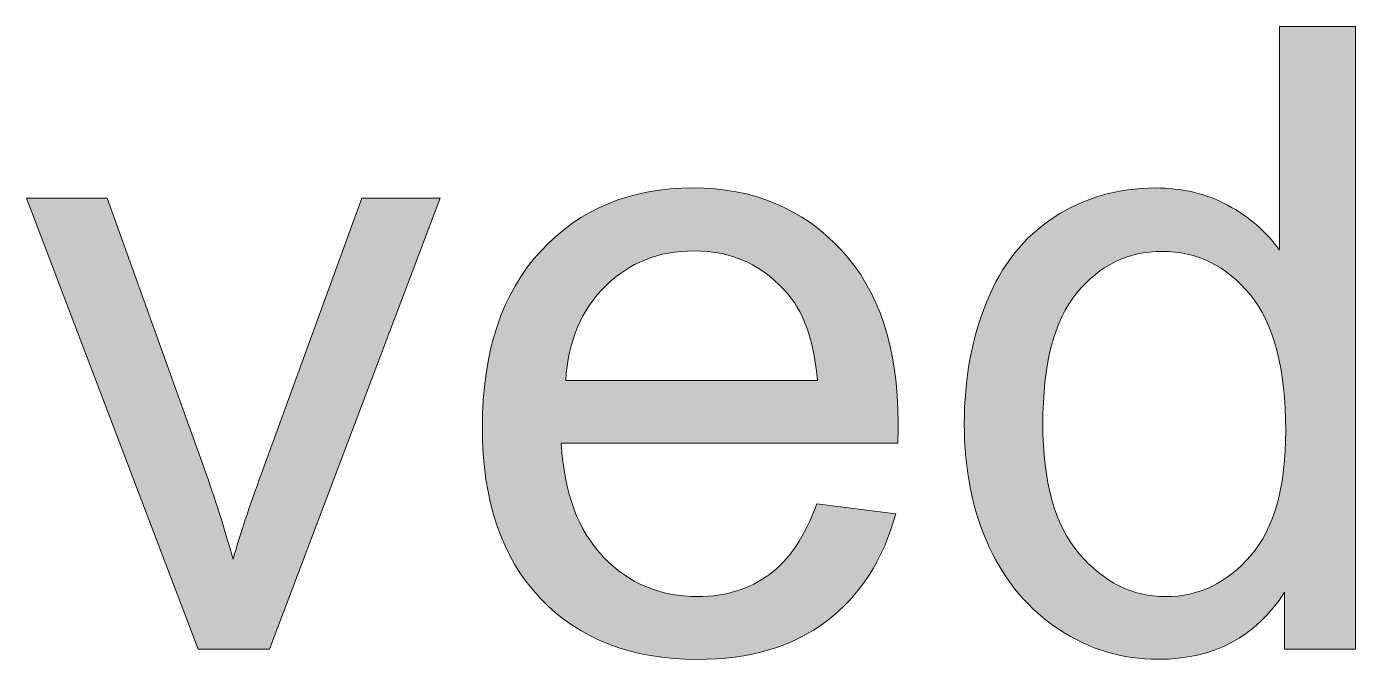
# Model space of a CAD drawing. Header units: inches. Extents: x 1117 to 1992, y -2324 to -585.
# Drawn here: x 1399.33 to 1413.18, y -622.37 to -615.77 of the extents above; entities that cross this region are included whole.
import ezdxf

# ---------------------------------------------------------------- set-up
doc = ezdxf.new("R2010")
doc.units = ezdxf.units.IN
doc.header["$MEASUREMENT"] = 0
doc.layers.add('Layer 1', color=7, linetype='Continuous')

# ---------------------------------------------------------------- blocks, each defined once
blk = doc.blocks.new('block 11')
at = {"layer": 'Layer 1', "true_color": 0x010101}
h = blk.add_hatch(color=18, dxfattribs=at)
h.dxf.hatch_style = 2
edge = h.paths.add_edge_path()
edge.add_spline(control_points=[(1412.44, -622.268), (1412.44, -622.268), (1412.44, -621.674), (1412.44, -621.674), (1412.141, -622.14), (1411.703, -622.373), (1411.124, -622.373), (1410.749, -622.373), (1410.405, -622.27), (1410.09, -622.063), (1409.775, -621.857), (1409.532, -621.568), (1409.359, -621.197), (1409.188, -620.826), (1409.101, -620.4), (1409.101, -619.919), (1409.101, -619.45), (1409.18, -619.024), (1409.336, -618.642), (1409.491, -618.259), (1409.726, -617.966), (1410.04, -617.762), (1410.353, -617.56), (1410.703, -617.458), (1411.09, -617.458), (1411.373, -617.458), (1411.627, -617.517), (1411.847, -617.637), (1412.069, -617.757), (1412.249, -617.912), (1412.386, -618.104), (1412.386, -618.104), (1412.386, -615.775), (1412.386, -615.775), (1412.386, -615.775), (1413.179, -615.775), (1413.179, -615.775), (1413.179, -615.775), (1413.179, -622.267), (1413.179, -622.267), (1413.179, -622.267), (1412.44, -622.268), (1412.44, -622.268), (1412.44, -622.268), (1412.44, -622.268), (1412.44, -622.268)], knot_values=[0, 0, 0, 0, 1, 1, 1, 2, 2, 2, 3, 3, 3, 4, 4, 4, 5, 5, 5, 6, 6, 6, 7, 7, 7, 8, 8, 8, 9, 9, 9, 10, 10, 10, 11, 11, 11, 12, 12, 12, 13, 13, 13, 14, 14, 14, 15, 15, 15, 15], degree=3, periodic=1)
edge = h.paths.add_edge_path()
edge.add_spline(control_points=[(1409.92, -619.921), (1409.92, -620.523), (1410.046, -620.973), (1410.299, -621.272), (1410.555, -621.57), (1410.853, -621.72), (1411.2, -621.72), (1411.547, -621.72), (1411.843, -621.577), (1412.088, -621.292), (1412.332, -621.007), (1412.453, -620.573), (1412.453, -619.988), (1412.453, -619.345), (1412.328, -618.872), (1412.081, -618.57), (1411.833, -618.269), (1411.528, -618.119), (1411.163, -618.119), (1410.809, -618.119), (1410.513, -618.263), (1410.275, -618.552), (1410.038, -618.841), (1409.92, -619.298), (1409.92, -619.921)], knot_values=[0, 0, 0, 0, 1, 1, 1, 2, 2, 2, 3, 3, 3, 4, 4, 4, 5, 5, 5, 6, 6, 6, 7, 7, 7, 8, 8, 8, 8], degree=3, periodic=1)
h = blk.add_hatch(color=18, dxfattribs=at)
h.dxf.hatch_style = 2
edge = h.paths.add_edge_path()
edge.add_spline(control_points=[(1401.115, -622.268), (1401.115, -622.268), (1399.326, -617.564), (1399.326, -617.564), (1399.326, -617.564), (1400.167, -617.564), (1400.167, -617.564), (1400.167, -617.564), (1401.177, -620.381), (1401.177, -620.381), (1401.286, -620.685), (1401.386, -621.001), (1401.478, -621.33), (1401.548, -621.081), (1401.648, -620.783), (1401.774, -620.435), (1401.774, -620.435), (1402.821, -617.564), (1402.821, -617.564), (1402.821, -617.564), (1403.639, -617.564), (1403.639, -617.564), (1403.639, -617.564), (1401.858, -622.268), (1401.858, -622.268), (1401.858, -622.268), (1401.115, -622.268), (1401.115, -622.268)], knot_values=[0, 0, 0, 0, 1, 1, 1, 2, 2, 2, 3, 3, 3, 4, 4, 4, 5, 5, 5, 6, 6, 6, 7, 7, 7, 8, 8, 8, 9, 9, 9, 9], degree=3, periodic=1)
h = blk.add_hatch(color=18, dxfattribs=at)
h.dxf.hatch_style = 2
edge = h.paths.add_edge_path()
edge.add_spline(control_points=[(1407.563, -620.753), (1407.563, -620.753), (1408.387, -620.855), (1408.387, -620.855), (1408.257, -621.336), (1408.016, -621.711), (1407.665, -621.976), (1407.314, -622.242), (1406.865, -622.375), (1406.32, -622.375), (1405.632, -622.375), (1405.087, -622.162), (1404.682, -621.738), (1404.279, -621.315), (1404.077, -620.721), (1404.077, -619.956), (1404.077, -619.165), (1404.281, -618.551), (1404.689, -618.113), (1405.095, -617.676), (1405.623, -617.458), (1406.274, -617.458), (1406.902, -617.458), (1407.416, -617.672), (1407.814, -618.099), (1408.214, -618.528), (1408.412, -619.13), (1408.412, -619.907), (1408.412, -619.955), (1408.411, -620.025), (1408.408, -620.12), (1408.408, -620.12), (1404.9, -620.12), (1404.9, -620.12), (1404.929, -620.636), (1405.075, -621.032), (1405.339, -621.307), (1405.601, -621.581), (1405.929, -621.719), (1406.322, -621.719), (1406.614, -621.719), (1406.863, -621.641), (1407.07, -621.488), (1407.278, -621.335), (1407.442, -621.09), (1407.563, -620.753)], knot_values=[0, 0, 0, 0, 1, 1, 1, 2, 2, 2, 3, 3, 3, 4, 4, 4, 5, 5, 5, 6, 6, 6, 7, 7, 7, 8, 8, 8, 9, 9, 9, 10, 10, 10, 11, 11, 11, 12, 12, 12, 13, 13, 13, 14, 14, 14, 15, 15, 15, 15], degree=3, periodic=1)
edge = h.paths.add_edge_path()
edge.add_spline(control_points=[(1404.946, -619.465), (1404.946, -619.465), (1407.572, -619.465), (1407.572, -619.465), (1407.535, -619.069), (1407.436, -618.772), (1407.271, -618.575), (1407.017, -618.268), (1406.689, -618.114), (1406.283, -618.114), (1405.917, -618.114), (1405.609, -618.237), (1405.36, -618.481), (1405.11, -618.727), (1404.972, -619.054), (1404.946, -619.465)], knot_values=[0, 0, 0, 0, 1, 1, 1, 2, 2, 2, 3, 3, 3, 4, 4, 4, 5, 5, 5, 5], degree=3, periodic=1)
at = {"layer": 'Layer 1', "lineweight": 0}
for points, knots in [([(1412.44, -622.268), (1412.44, -622.268), (1412.44, -621.674), (1412.44, -621.674), (1412.141, -622.14), (1411.703, -622.373), (1411.124, -622.373), (1410.749, -622.373), (1410.405, -622.27), (1410.09, -622.063), (1409.775, -621.857), (1409.532, -621.568), (1409.359, -621.197), (1409.188, -620.826), (1409.101, -620.4), (1409.101, -619.919), (1409.101, -619.45), (1409.18, -619.024), (1409.336, -618.642), (1409.491, -618.259), (1409.726, -617.966), (1410.04, -617.762), (1410.353, -617.56), (1410.703, -617.458), (1411.09, -617.458), (1411.373, -617.458), (1411.627, -617.517), (1411.847, -617.637), (1412.069, -617.757), (1412.249, -617.912), (1412.386, -618.104), (1412.386, -618.104), (1412.386, -615.775), (1412.386, -615.775), (1412.386, -615.775), (1413.179, -615.775), (1413.179, -615.775), (1413.179, -615.775), (1413.179, -622.267), (1413.179, -622.267), (1413.179, -622.267), (1412.44, -622.268), (1412.44, -622.268), (1412.44, -622.268), (1412.44, -622.268), (1412.44, -622.268)], [0, 0, 0, 0, 1, 1, 1, 2, 2, 2, 3, 3, 3, 4, 4, 4, 5, 5, 5, 6, 6, 6, 7, 7, 7, 8, 8, 8, 9, 9, 9, 10, 10, 10, 11, 11, 11, 12, 12, 12, 13, 13, 13, 14, 14, 14, 15, 15, 15, 15]), ([(1401.115, -622.268), (1401.115, -622.268), (1399.326, -617.564), (1399.326, -617.564), (1399.326, -617.564), (1400.167, -617.564), (1400.167, -617.564), (1400.167, -617.564), (1401.177, -620.381), (1401.177, -620.381), (1401.286, -620.685), (1401.386, -621.001), (1401.478, -621.33), (1401.548, -621.081), (1401.648, -620.783), (1401.774, -620.435), (1401.774, -620.435), (1402.821, -617.564), (1402.821, -617.564), (1402.821, -617.564), (1403.639, -617.564), (1403.639, -617.564), (1403.639, -617.564), (1401.858, -622.268), (1401.858, -622.268), (1401.858, -622.268), (1401.115, -622.268), (1401.115, -622.268)], [0, 0, 0, 0, 1, 1, 1, 2, 2, 2, 3, 3, 3, 4, 4, 4, 5, 5, 5, 6, 6, 6, 7, 7, 7, 8, 8, 8, 9, 9, 9, 9]), ([(1407.563, -620.753), (1407.563, -620.753), (1408.387, -620.855), (1408.387, -620.855), (1408.257, -621.336), (1408.016, -621.711), (1407.665, -621.976), (1407.314, -622.242), (1406.865, -622.375), (1406.32, -622.375), (1405.632, -622.375), (1405.087, -622.162), (1404.682, -621.738), (1404.279, -621.315), (1404.077, -620.721), (1404.077, -619.956), (1404.077, -619.165), (1404.281, -618.551), (1404.689, -618.113), (1405.095, -617.676), (1405.623, -617.458), (1406.274, -617.458), (1406.902, -617.458), (1407.416, -617.672), (1407.814, -618.099), (1408.214, -618.528), (1408.412, -619.13), (1408.412, -619.907), (1408.412, -619.955), (1408.411, -620.025), (1408.408, -620.12), (1408.408, -620.12), (1404.9, -620.12), (1404.9, -620.12), (1404.929, -620.636), (1405.075, -621.032), (1405.339, -621.307), (1405.601, -621.581), (1405.929, -621.719), (1406.322, -621.719), (1406.614, -621.719), (1406.863, -621.641), (1407.07, -621.488), (1407.278, -621.335), (1407.442, -621.09), (1407.563, -620.753)], [0, 0, 0, 0, 1, 1, 1, 2, 2, 2, 3, 3, 3, 4, 4, 4, 5, 5, 5, 6, 6, 6, 7, 7, 7, 8, 8, 8, 9, 9, 9, 10, 10, 10, 11, 11, 11, 12, 12, 12, 13, 13, 13, 14, 14, 14, 15, 15, 15, 15]), ([(1404.946, -619.465), (1404.946, -619.465), (1407.572, -619.465), (1407.572, -619.465), (1407.535, -619.069), (1407.436, -618.772), (1407.271, -618.575), (1407.017, -618.268), (1406.689, -618.114), (1406.283, -618.114), (1405.917, -618.114), (1405.609, -618.237), (1405.36, -618.481), (1405.11, -618.727), (1404.972, -619.054), (1404.946, -619.465)], [0, 0, 0, 0, 1, 1, 1, 2, 2, 2, 3, 3, 3, 4, 4, 4, 5, 5, 5, 5]), ([(1409.92, -619.921), (1409.92, -620.523), (1410.046, -620.973), (1410.299, -621.272), (1410.555, -621.57), (1410.853, -621.72), (1411.2, -621.72), (1411.547, -621.72), (1411.843, -621.577), (1412.088, -621.292), (1412.332, -621.007), (1412.453, -620.573), (1412.453, -619.988), (1412.453, -619.345), (1412.328, -618.872), (1412.081, -618.57), (1411.833, -618.269), (1411.528, -618.119), (1411.163, -618.119), (1410.809, -618.119), (1410.513, -618.263), (1410.275, -618.552), (1410.038, -618.841), (1409.92, -619.298), (1409.92, -619.921)], [0, 0, 0, 0, 1, 1, 1, 2, 2, 2, 3, 3, 3, 4, 4, 4, 5, 5, 5, 6, 6, 6, 7, 7, 7, 8, 8, 8, 8])]:
    blk.add_open_spline(points, degree=3, knots=knots, dxfattribs=at)
blk = doc.blocks.new('block 9')
at = {"layer": 'Layer 1'}
blk.add_blockref('block 11', (0, 0), dxfattribs=at)

msp = doc.modelspace()

# ---------------------------------------------------------------- block references
at = {"layer": 'Layer 1'}
msp.add_blockref('block 9', (0, 0), dxfattribs=at)

doc.saveas('drawing.dxf')
